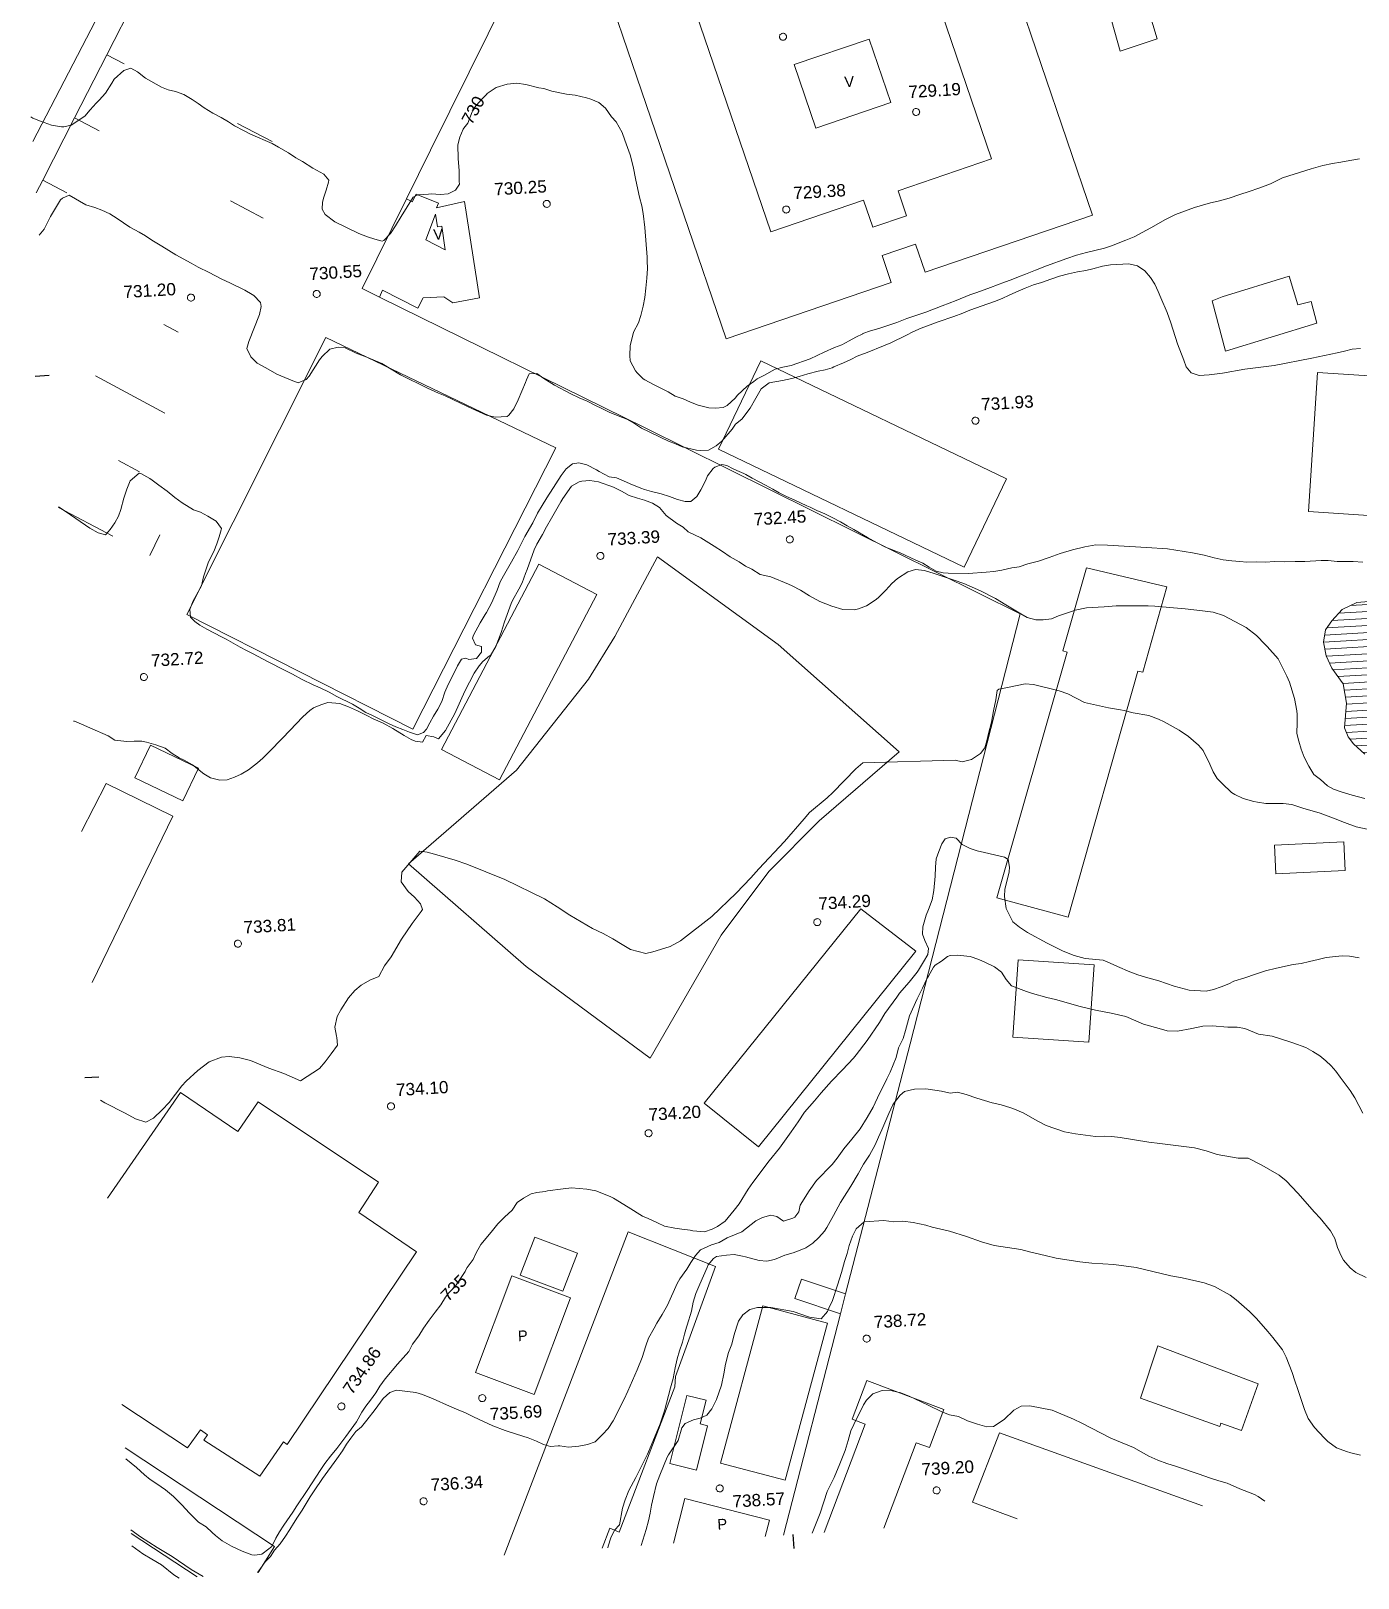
# Model space of a CAD drawing. Header units: metres. Extents: x 329311 to 330425, y 7396637 to 7397287.
# Drawn here: x 329336.3 to 329525.1, y 7396637.4 to 7396857.4 of the extents above; entities that cross this region are included whole.
import ezdxf
from ezdxf.enums import TextEntityAlignment as Align

# ---------------------------------------------------------------- set-up
doc = ezdxf.new("R2010")
doc.units = ezdxf.units.M
doc.layers.get('0').update_dxf_attribs({"lineweight": 18})
for name, color, linetype, lineweight in [('100_SIST_VIARIO_MEIO_FIO', 8, 'Continuous', 18), ('206_MURO_E_MURO_ARRIMO', 9, 'Continuous', 18), ('216_EDIF_NOTAVEL', 9, 'Continuous', 18), ('218_EDIF_NOTAVEL_TOP', 7, 'Continuous', 18), ('220_PISCINA_TOP', 4, 'Continuous', 18), ('332_LAGO_AFINS_PERENE', 5, 'Continuous', 18), ('600_CURVA_MESTRA', 9, 'Continuous', 18), ('602_CURVA_MESTRA_TOP', 9, 'Continuous', 18), ('604_CURVA_INTERM', 9, 'Continuous', 18), ('606_PTO_COTADO', 9, 'Continuous', 18), ('624_SEGM_CURVA_MESTRA', 14, 'Continuous', 18)]:
    doc.layers.add(name, color=color, linetype=linetype, lineweight=lineweight)
doc.layers.add('910_COORD_UTM_COR_ALEGRE', color=7, linetype='Continuous')
doc.styles.get("Standard").update_dxf_attribs({"font": 'arial.ttf'})
doc.styles.add('Style-Arial', font='arial.ttf', dxfattribs={"height": 2})

# ---------------------------------------------------------------- blocks, each defined once
blk = doc.blocks.new('SP09')
at = {"color": 0, "linetype": 'Continuous'}
blk.add_lwpolyline([(-0.03, -0.51), (-0.14, -0.49), (-0.24, -0.46), (-0.31, -0.42), (-0.35, -0.39), (-0.42, -0.31), (-0.47, -0.24), (-0.51, -0.15), (-0.52, -0.09), (-0.52, 0.03), (-0.51, 0.11), (-0.48, 0.2), (-0.44, 0.27), (-0.4, 0.33), (-0.32, 0.39), (-0.23, 0.44), (-0.15, 0.48), (-0.1, 0.48), (-0.03, 0.48), (0.08, 0.48), (0.19, 0.44), (0.27, 0.4), (0.35, 0.32), (0.41, 0.23), (0.46, 0.11), (0.48, 0.03), (0.48, -0.03), (0.47, -0.08), (0.44, -0.21), (0.38, -0.3), (0.31, -0.38), (0.23, -0.44), (0.1, -0.49), (0.02, -0.51)], close=True, dxfattribs=at)

msp = doc.modelspace()

# ---------------------------------------------------------------- hatches: boundary and pattern name
at = {"layer": '332_LAGO_AFINS_PERENE'}
h = msp.add_hatch(dxfattribs=at)
h.set_pattern_fill('LINE', color=256, scale=8, angle=3.37786, style=0)
h.set_pattern_definition([(3.37785566, (436414.5209, -6582.2946), (-0.0589205578, 0.99826267478), [])])
h.paths.add_polyline_path([(329556.692, 7396761.053), (329556.676, 7396764.02), (329556.517, 7396766.1), (329556.317, 7396767.852), (329555.368, 7396771.065), (329554.055, 7396772.827), (329553.004, 7396773.675), (329551.27, 7396774.368), (329542.997, 7396774.986), (329533.722, 7396775.681), (329527.758, 7396776.338), (329524.897, 7396776.124), (329522.813, 7396775.122), (329521.338, 7396773.505), (329520.438, 7396772.245), (329520.148, 7396770.464), (329520.56, 7396768.523), (329521.339, 7396766.758), (329522.986, 7396764.564), (329523.466, 7396761.777), (329523.169, 7396758.302), (329523.688, 7396756.988), (329524.451, 7396756.001), (329526.039, 7396754.534), (329528.052, 7396752.854), (329529.223, 7396751.955), (329530.781, 7396750.928), (329532.135, 7396750.194), (329532.343, 7396750.103), (329534.773, 7396749.086), (329536.885, 7396748.325), (329540.139, 7396747.344), (329541.974, 7396746.797), (329544.435, 7396746.653), (329547.424, 7396747.247), (329549.388, 7396747.932), (329552.467, 7396748.869), (329554.647, 7396750.541), (329555.851, 7396753.243), (329556.517, 7396756.149), (329556.567, 7396758.547)])

# ---------------------------------------------------------------- linework, layer by layer
at = {"layer": '100_SIST_VIARIO_MEIO_FIO'}
msp.add_lwpolyline([(329456.673, 7396908.16), (329459.592, 7396912.841), (329459.343, 7396913.507), (329456.062, 7396915.466), (329452.436, 7396913.487), (329450.255, 7396912.96), (329448.013, 7396913.023), (329445.197, 7396914.013), (329442.899, 7396915.917), (329441.403, 7396918.499), (329440.692, 7396920.941), (329428.683, 7396926.693), (329412.76, 7396893.167), (329409.607, 7396894.834), (329425.673, 7396928.118), (329393.858, 7396943.752), (329391.374, 7396943.975), (329389.486, 7396942.814), (329377.3, 7396920.116), (329336.541, 7396841.678)], dxfattribs=at)
at = {"layer": '206_MURO_E_MURO_ARRIMO'}
for p, q in [((329347.072, 7396854.009), (329351.59, 7396862.86)), ((329342.49, 7396845.035), (329347.072, 7396854.009)), ((329337.98, 7396836.2), (329342.49, 7396845.035)), ((329337.057, 7396834.392), (329337.98, 7396836.2))]:
    msp.add_line(p, q, dxfattribs=at)
for points in [[(329393.148, 7396840.422), (329417.804, 7396890.199)], [(329349.565, 7396852.703), (329347.072, 7396854.009)], [(329345.99, 7396843.176), (329342.49, 7396845.035)], [(329370.634, 7396841.659), (329365.699, 7396844.246)], [(329389.723, 7396833.507), (329393.148, 7396840.422)], [(329337.98, 7396836.2), (329341.381, 7396834.381)], [(329369.323, 7396830.783), (329364.705, 7396833.236)], [(329452.195, 7396677.774), (329461.38, 7396713.339), (329477.012, 7396774.526), (329423.663, 7396800.939), (329385.881, 7396819.556)], [(329357.216, 7396814.58), (329355.218, 7396815.674)], [(329345.471, 7396808.333), (329355.331, 7396803.037)], [(329351.743, 7396794.717), (329348.743, 7396796.324)], [(329340.222, 7396789.638), (329347.928, 7396785.571)], [(329353.195, 7396782.792), (329354.646, 7396785.728)], [(329443.33, 7396643.452), (329451.466, 7396674.953)]]:
    msp.add_lwpolyline(points, dxfattribs=at)
at = {"layer": '216_EDIF_NOTAVEL'}
for points in [[(329469.061, 7396884.799), (329417.116, 7396866.557), (329435.188, 7396813.59), (329458.686, 7396821.608), (329457.367, 7396825.467), (329462.129, 7396827.091), (329463.498, 7396823.074), (329487.311, 7396831.201)], [(329462.229, 7396870.712), (329430.894, 7396860.037), (329441.53, 7396828.85), (329454.747, 7396833.357), (329456.068, 7396829.478), (329460.86, 7396831.113), (329459.648, 7396834.678), (329472.963, 7396839.22)], [(329495.253, 7396860.341), (329490.053, 7396858.765), (329491.244, 7396854.546), (329496.494, 7396856.273)], [(329455.52, 7396856.242), (329444.866, 7396852.608), (329447.954, 7396843.564), (329458.608, 7396847.208)], [(329389.723, 7396833.507), (329383.415, 7396820.772), (329385.881, 7396819.556), (329386.295, 7396820.511), (329391.323, 7396817.983), (329392.088, 7396819.45), (329395.046, 7396819.575), (329396.316, 7396818.748), (329400.093, 7396819.432), (329397.972, 7396833.131), (329393.967, 7396832.253), (329394.26, 7396832.892), (329391.099, 7396834.168), (329390.51, 7396833.111)], [(329393.861, 7396831.336), (329394.127, 7396829.528), (329394.752, 7396829.645), (329395.202, 7396826.256), (329392.472, 7396827.707)], [(329515.286, 7396822.504), (329505.774, 7396819.573), (329504.329, 7396819.004), (329506.238, 7396811.882), (329519.215, 7396815.832), (329518.431, 7396818.899), (329516.537, 7396818.456)], [(329378.225, 7396813.824), (329410.978, 7396798.116), (329390.61, 7396758.107), (329358.482, 7396774.432)], [(329440.148, 7396810.507), (329475.068, 7396793.715), (329469.038, 7396781.158), (329434.118, 7396797.94)], [(329532.778, 7396810.507), (329541.702, 7396809.915), (329541.534, 7396807.373), (329557.682, 7396806.301), (329556.367, 7396786.496), (329518.016, 7396789.041), (329519.331, 7396808.847), (329532.609, 7396807.966)], [(329425.436, 7396782.621), (329442.572, 7396770.119), (329459.819, 7396754.899), (329448.418, 7396745.08), (329441.281, 7396737.847), (329434.492, 7396728.801), (329424.396, 7396711.306), (329406.737, 7396724.348), (329389.987, 7396738.957), (329405.368, 7396752.286), (329415.594, 7396765.221), (329419.374, 7396771.264)], [(329408.527, 7396781.583), (329416.787, 7396777.252), (329402.947, 7396750.881), (329394.687, 7396755.212)], [(329486.471, 7396781.047), (329497.874, 7396778.35), (329494.447, 7396766.201), (329493.758, 7396766.36), (329483.868, 7396731.348), (329473.684, 7396734.099), (329483.693, 7396769.073), (329483.098, 7396769.225)], [(329353.31, 7396755.815), (329360.145, 7396752.532), (329357.923, 7396747.913), (329351.088, 7396751.196)], [(329513.214, 7396741.619), (329513.406, 7396737.539), (329523.251, 7396738.002), (329523.059, 7396742.083)], [(329454.377, 7396732.53), (329462.166, 7396726.508), (329439.794, 7396698.722), (329432.066, 7396704.917)], [(329476.743, 7396725.303), (329487.523, 7396724.573), (329486.778, 7396713.566), (329475.998, 7396714.295)], [(329407.956, 7396685.873), (329405.9, 7396680.473), (329411.977, 7396678.167), (329414.032, 7396683.577)], [(329452.195, 7396677.774), (329451.466, 7396674.953), (329444.975, 7396677.129), (329445.894, 7396679.888)], [(329440.407, 7396676.108), (329434.405, 7396653.736), (329443.596, 7396651.273), (329449.599, 7396673.646)], [(329496.607, 7396670.384), (329494.125, 7396662.978), (329505.418, 7396658.935), (329505.582, 7396659.393), (329508.513, 7396658.344), (329510.899, 7396665.01)], [(329429.59, 7396663.349), (329432.356, 7396662.661), (329431.513, 7396659.295), (329432.54, 7396659.035), (329430.959, 7396652.721), (329427.167, 7396653.669)]]:
    msp.add_lwpolyline(points, close=True, dxfattribs=at)
for points in [[(329343.482, 7396743.537), (329347.02, 7396750.365), (329356.501, 7396745.706), (329345.001, 7396722.055)], [(329347.168, 7396691.416), (329357.557, 7396706.43)], [(329357.557, 7396706.43), (329365.739, 7396700.872), (329368.643, 7396705.12), (329385.756, 7396693.699), (329382.955, 7396689.386), (329391.152, 7396683.75), (329372.732, 7396656.377), (329372.231, 7396656.728), (329368.862, 7396651.851), (329360.895, 7396657), (329361.391, 7396657.761), (329360.399, 7396658.454), (329358.547, 7396655.89), (329349.245, 7396662.052)], [(329403.621, 7396640.644), (329421.236, 7396686.607), (329433.677, 7396681.682), (329428.009, 7396666.05), (329427.895, 7396664.581), (329419.97, 7396643.898), (329418.644, 7396644.461), (329417.575, 7396641.631)], [(329449.139, 7396643.863), (329454.964, 7396659.277), (329453.11, 7396659.969), (329455.19, 7396665.471)], [(329455.19, 7396665.471), (329466.142, 7396661.339), (329464.098, 7396655.919), (329462.244, 7396656.621), (329457.645, 7396644.464)], [(329476.605, 7396645.805), (329470.256, 7396648.181), (329474.08, 7396658.005)], [(329474.08, 7396658.005), (329502.958, 7396647.668)], [(329368.631, 7396638.17), (329370.935, 7396641.856), (329349.681, 7396655.887)], [(329350.541, 7396643.724), (329359.95, 7396637.556)]]:
    msp.add_lwpolyline(points, dxfattribs=at)
at = {"layer": '220_PISCINA_TOP'}
msp.add_lwpolyline([(329413.055, 7396677.219), (329407.866, 7396663.459), (329399.526, 7396666.603), (329404.715, 7396680.363)], close=True, dxfattribs=at)
for points in [[(329427.692, 7396642.346), (329429.333, 7396648.698), (329441.367, 7396645.592)], [(329441.367, 7396645.592), (329440.767, 7396643.271)]]:
    msp.add_lwpolyline(points, dxfattribs=at)
at = {"layer": '332_LAGO_AFINS_PERENE'}
msp.add_lwpolyline([(329527.758, 7396776.338), (329524.897, 7396776.124), (329522.813, 7396775.122), (329521.338, 7396773.505), (329520.438, 7396772.245), (329520.148, 7396770.464), (329520.56, 7396768.523), (329521.339, 7396766.758), (329522.986, 7396764.564), (329523.466, 7396761.777), (329523.169, 7396758.302), (329523.688, 7396756.988), (329524.451, 7396756.001), (329526.039, 7396754.534)], dxfattribs=at)
msp.add_lwpolyline([(329527.758, 7396776.338), (329524.897, 7396776.124), (329522.813, 7396775.122), (329521.338, 7396773.505), (329520.438, 7396772.245), (329520.148, 7396770.464), (329520.56, 7396768.523), (329521.339, 7396766.758), (329522.986, 7396764.564), (329523.466, 7396761.777), (329523.169, 7396758.302), (329523.688, 7396756.988), (329524.451, 7396756.001), (329526.039, 7396754.534)], dxfattribs=at)
at = {"layer": '600_CURVA_MESTRA'}
for points, elevation in [([(329336.294, 7396845.168), (329336.585, 7396845.015), (329337.674, 7396844.558), (329339.23, 7396843.989), (329340.627, 7396843.751), (329340.957, 7396843.75), (329342.014, 7396844.013), (329343.982, 7396845.291), (329344.741, 7396846.177), (329345.577, 7396847.108), (329346.003, 7396847.534), (329346.904, 7396848.569), (329347.823, 7396849.965), (329348.149, 7396850.546), (329349.488, 7396851.797), (329350.483, 7396852.086), (329351.435, 7396851.571), (329352.587, 7396850.707), (329354.867, 7396849.419), (329355.811, 7396849.044), (329356.838, 7396848.794), (329358.025, 7396848.364), (329359.22, 7396847.633), (329360.085, 7396847.063), (329360.922, 7396846.461), (329362.179, 7396845.704), (329363.366, 7396845.103), (329364.387, 7396844.452), (329365.27, 7396843.913), (329366.511, 7396843.245), (329367.534, 7396842.724), (329370.599, 7396841.372), (329371.51, 7396840.875), (329372.951, 7396840.049), (329373.993, 7396839.359), (329374.927, 7396838.813), (329376.403, 7396837.908), (329377.938, 7396837.027), (329378.67, 7396836.159), (329378.647, 7396835.877), (329378.312, 7396834.755), (329377.98, 7396833.764), (329377.791, 7396833.052), (329377.701, 7396832.035), (329378.136, 7396831.289), (329379.528, 7396830.269), (329382.962, 7396828.609), (329384.174, 7396828.109), (329385.196, 7396827.769), (329386.272, 7396827.522), (329386.518, 7396827.596), (329387.452, 7396828.573), (329388.179, 7396829.668), (329388.942, 7396830.995), (329390.661, 7396833.781), (329391.334, 7396834.081), (329392.83, 7396834.2), (329393.23, 7396834.213), (329394.556, 7396834.151), (329395.633, 7396834.225), (329396.694, 7396834.748), (329397.274, 7396835.614), (329397.231, 7396836.002), (329397.212, 7396837.514), (329397.049, 7396839.267), (329397.015, 7396841.199), (329397.332, 7396842.279), (329397.764, 7396843.437), (329397.872, 7396843.569)], 730), ([(329401.112, 7396848.383), (329401.213, 7396848.489), (329402.463, 7396849.364), (329404.047, 7396849.848), (329405.413, 7396849.969), (329406.686, 7396849.783), (329408.566, 7396849.333), (329409.253, 7396849.234), (329410.378, 7396848.839), (329412.488, 7396848.393), (329413.708, 7396848.264), (329415.332, 7396847.899), (329415.955, 7396847.696), (329417.104, 7396847.233), (329418.015, 7396846.405), (329418.869, 7396845.163), (329419.532, 7396844.451), (329420.422, 7396842.961), (329420.785, 7396841.89), (329421.178, 7396840.842), (329421.522, 7396839.76), (329421.988, 7396838.145), (329422.344, 7396836.182), (329422.888, 7396833.76), (329423.221, 7396832.538), (329423.396, 7396831.436), (329423.635, 7396829.427), (329423.952, 7396825.238), (329423.953, 7396824.707), (329423.986, 7396823.637), (329423.919, 7396822.231), (329423.791, 7396820.841), (329423.619, 7396819.508), (329423.401, 7396818.273), (329423.059, 7396816.941), (329422.71, 7396815.899), (329422.018, 7396814.555), (329421.522, 7396812.603), (329421.483, 7396811.238), (329421.559, 7396810.461), (329422.283, 7396809.042), (329422.521, 7396808.755), (329423.412, 7396807.916), (329423.641, 7396807.769), (329424.933, 7396807.084), (329426.947, 7396806.071), (329427.954, 7396805.469), (329429.059, 7396805.074), (329430.108, 7396804.615), (329431.214, 7396804.199), (329432.752, 7396803.779), (329433.655, 7396803.752), (329434.771, 7396803.858), (329435.355, 7396804.143), (329436.486, 7396805.172), (329436.813, 7396805.582), (329438.199, 7396806.866), (329439.14, 7396807.562), (329439.618, 7396807.941), (329440.563, 7396808.407), (329442.183, 7396809.294), (329443.248, 7396809.578), (329444.465, 7396809.84), (329447.134, 7396810.779), (329449.142, 7396811.719), (329450.617, 7396812.367), (329451.635, 7396812.767), (329452.682, 7396813.35), (329453.664, 7396813.869), (329454.619, 7396814.306), (329454.627, 7396814.356), (329455.748, 7396814.765), (329456.919, 7396815.089), (329458.174, 7396815.499), (329459.477, 7396815.95), (329460.911, 7396816.503), (329463.613, 7396817.416), (329465.943, 7396818.288), (329467.913, 7396819.063), (329469.859, 7396819.858), (329470.848, 7396820.187), (329472.796, 7396820.923), (329474.81, 7396821.651), (329475.746, 7396822.015), (329476.79, 7396822.445), (329477.757, 7396822.803), (329479.207, 7396823.394), (329480.763, 7396823.978), (329483.666, 7396825.017), (329485.053, 7396825.53), (329486.45, 7396825.905), (329488.995, 7396826.522), (329490.007, 7396826.831), (329492.035, 7396827.636), (329493.24, 7396828.131), (329495.592, 7396829.404), (329497.681, 7396830.588), (329499.127, 7396831.311), (329501.822, 7396832.294), (329504.088, 7396832.937), (329505.202, 7396833.18), (329506.775, 7396833.608), (329508.256, 7396834.127), (329509.586, 7396834.549), (329510.985, 7396835.028), (329512.613, 7396835.674), (329514.342, 7396836.516), (329518.394, 7396837.79), (329520.083, 7396838.282), (329521.451, 7396838.544), (329522.642, 7396838.72), (329523.904, 7396838.976), (329525.272, 7396839.204)], 730), ([(329525.24, 7396725.583), (329523.863, 7396725.832), (329522.848, 7396725.882), (329520.558, 7396725.637), (329519.403, 7396725.358), (329518.199, 7396725.047), (329516.983, 7396724.775), (329515.87, 7396724.619), (329513.476, 7396724.107), (329511.937, 7396723.716), (329510.51, 7396723.271), (329508.969, 7396722.739), (329507.404, 7396722.266), (329506.714, 7396721.905), (329505.609, 7396721.449), (329504.541, 7396721.055), (329503.491, 7396720.853), (329501.07, 7396720.971), (329498.941, 7396721.566), (329496.763, 7396722.319), (329495.185, 7396722.737), (329493.758, 7396723.154), (329492.611, 7396723.577), (329490.864, 7396724.325), (329489.803, 7396724.823), (329488.827, 7396725.237), (329486.248, 7396725.475), (329484.679, 7396725.924), (329483.16, 7396726.545), (329480.84, 7396727.66), (329478.086, 7396729.181), (329476.938, 7396729.954), (329475.972, 7396730.709), (329475.048, 7396732.618), (329474.768, 7396734.314), (329474.836, 7396735.36), (329475.192, 7396736.633), (329475.453, 7396737.811), (329475.503, 7396738.495), (329475.299, 7396739.565), (329474.78, 7396739.874), (329471.956, 7396740.539), (329470.909, 7396740.788), (329469.888, 7396741.128), (329468.772, 7396741.694), (329467.927, 7396742.605), (329467.107, 7396742.757), (329466.371, 7396742.494), (329465.883, 7396741.774), (329465.444, 7396740.726), (329465.056, 7396739.661), (329464.985, 7396738.485), (329464.95, 7396737.211), (329464.76, 7396735.166), (329464.498, 7396733.838), (329463.969, 7396732.445), (329463.646, 7396731.644), (329463.173, 7396729.973), (329463.134, 7396728.939), (329463.448, 7396728.036), (329463.966, 7396726.895), (329463.865, 7396726.057), (329463.285, 7396725.031), (329462.566, 7396723.807), (329462.372, 7396723.525), (329461.212, 7396722.124), (329459.862, 7396720.562), (329459.465, 7396719.988), (329457.75, 7396717.642), (329457.022, 7396716.407), (329455.241, 7396713.828), (329453.708, 7396711.794), (329453.287, 7396711.288), (329451.751, 7396709.645), (329450.174, 7396708.019), (329448.688, 7396706.389), (329447.745, 7396705.221), (329446.337, 7396703.616), (329445.455, 7396702.261), (329444.448, 7396700.819), (329442.762, 7396698.496), (329441.306, 7396696.697), (329439.004, 7396693.606), (329438.318, 7396692.664), (329437.027, 7396690.604), (329436.339, 7396689.702), (329435.038, 7396688.153), (329433.953, 7396687.368), (329433.202, 7396687.013), (329432.093, 7396686.627), (329430.472, 7396686.772), (329430.098, 7396686.83), (329428.908, 7396686.97), (329427.896, 7396687.13), (329426.437, 7396687.415), (329425.446, 7396687.907), (329424.107, 7396688.53), (329423.308, 7396688.833), (329421.269, 7396690.115), (329419.179, 7396691.404), (329418.685, 7396691.626), (329416.675, 7396692.428), (329415.356, 7396692.701), (329413.213, 7396692.865), (329412.018, 7396692.745), (329409.762, 7396692.431), (329409.425, 7396692.371), (329408.243, 7396692.211), (329407.442, 7396692.034), (329406.356, 7396691.419), (329405.463, 7396690.765), (329404.754, 7396689.711), (329403.663, 7396688.685), (329402.715, 7396687.768), (329401.941, 7396686.801), (329401.032, 7396685.735), (329400.276, 7396684.789), (329399.614, 7396683.618), (329399.218, 7396682.693), (329398.334, 7396681.539), (329398.162, 7396681.212)], 735)]:
    msp.add_lwpolyline(points, dxfattribs=dict(at, elevation=elevation))
at = {"layer": '600_CURVA_MESTRA', "elevation": 735, "flags": 128}
msp.add_lwpolyline([(329394.596, 7396676.208), (329393.822, 7396675.172), (329392.946, 7396674.048), (329392.142, 7396672.919), (329391.474, 7396671.838), (329390.582, 7396670.653), (329390.044, 7396669.59), (329388.447, 7396667.792), (329386.708, 7396665.696), (329385.928, 7396664.649), (329385.352, 7396663.723), (329384.611, 7396662.688), (329383.952, 7396661.807), (329383.371, 7396660.952), (329382.631, 7396659.585), (329381.871, 7396658.539), (329381.1, 7396657.522), (329379.829, 7396655.804), (329378.913, 7396654.688), (329378.121, 7396653.67), (329377.55, 7396652.834), (329375.604, 7396649.825), (329374.119, 7396647.653), (329373.541, 7396646.758), (329372.269, 7396644.879), (329371.672, 7396643.963), (329371.126, 7396643.029), (329370.545, 7396641.843), (329369.338, 7396640.91), (329369.135, 7396640.788), (329368.131, 7396640.648), (329367.728, 7396640.695), (329366.326, 7396641.193), (329364.831, 7396641.906), (329363.504, 7396642.669), (329362.538, 7396643.424), (329362.053, 7396643.836), (329361.203, 7396644.657), (329360.141, 7396645.336), (329358.874, 7396646.603), (329357.752, 7396647.789), (329356.56, 7396648.981), (329355.454, 7396649.907), (329354.22, 7396650.776), (329353.241, 7396651.41), (329352.441, 7396652.064), (329351.298, 7396653.098), (329349.79, 7396654.346)], dxfattribs=at)
at = {"layer": '604_CURVA_INTERM', "flags": 128}
for points, elevation in [([(329337.483, 7396828.356), (329338.188, 7396829.222), (329339.075, 7396831.007), (329339.766, 7396832.19), (329340.507, 7396833.386), (329340.763, 7396833.631), (329341.721, 7396834.028), (329344.115, 7396832.677), (329345.379, 7396832.301), (329346.384, 7396831.919), (329347.538, 7396831.376), (329348.579, 7396830.706), (329350.374, 7396829.48), (329351.707, 7396828.797), (329352.58, 7396828.258), (329353.498, 7396827.641), (329354.911, 7396826.793), (329356.927, 7396825.549), (329359.09, 7396824.375), (329360.097, 7396823.783), (329361.654, 7396823.024), (329363.37, 7396822.133), (329364.668, 7396821.528), (329366.71, 7396820.537), (329367.759, 7396819.908), (329367.996, 7396819.782), (329368.947, 7396818.786), (329369.06, 7396818.232), (329368.818, 7396817.055), (329367.301, 7396813.229), (329367, 7396812.22), (329367.571, 7396811.031), (329368.475, 7396810.143), (329369.695, 7396809.494), (329371.292, 7396808.576), (329373.571, 7396807.649), (329374.318, 7396807.372), (329375.435, 7396807.809), (329375.867, 7396808.285), (329377.363, 7396810.617), (329377.705, 7396811.089), (329378.826, 7396812.126), (329379.99, 7396812.435), (329381.017, 7396812.346), (329382.554, 7396811.595), (329384.062, 7396810.993), (329386.219, 7396810.088), (329387.558, 7396809.306), (329388.889, 7396808.473), (329392.725, 7396806.616), (329394.25, 7396805.894), (329395.205, 7396805.5), (329396.327, 7396804.985), (329397.483, 7396804.422), (329399.028, 7396803.702), (329401.116, 7396802.773), (329402.325, 7396802.484), (329404.053, 7396802.576), (329404.302, 7396802.761), (329405.001, 7396803.644), (329405.607, 7396804.922), (329406.643, 7396807.407), (329406.771, 7396807.775), (329407.192, 7396808.622), (329408.279, 7396808.706), (329409.273, 7396807.983), (329410.794, 7396807.001), (329413.109, 7396805.785), (329414.283, 7396805.244), (329415.424, 7396804.76), (329416.602, 7396804.148), (329417.53, 7396803.702), (329418.532, 7396803.19), (329419.825, 7396802.666), (329421.086, 7396802.179), (329422.145, 7396801.55), (329423.175, 7396800.9), (329424.228, 7396800.371), (329425.897, 7396799.588), (329426.971, 7396799.04), (329428.005, 7396798.661), (329428.96, 7396798.266), (329430.971, 7396797.794), (329431.486, 7396797.734), (329432.695, 7396797.785), (329433.772, 7396798.38), (329434.594, 7396799.039), (329436.054, 7396800.779), (329436.523, 7396801.487), (329437.443, 7396802.203), (329438.595, 7396803.733), (329439.401, 7396805.183), (329440.195, 7396806.492), (329441.307, 7396807.339), (329443.219, 7396807.693), (329444.535, 7396807.971), (329445.591, 7396808.243), (329446.791, 7396808.625), (329448.27, 7396809.013), (329449.291, 7396809.193), (329450.287, 7396809.472), (329450.496, 7396809.62), (329451.897, 7396810.194), (329452.944, 7396810.671), (329453.849, 7396811.145), (329455.237, 7396811.653), (329457.594, 7396812.61), (329458.639, 7396813.058), (329460.847, 7396814.136), (329461.768, 7396814.607), (329462.917, 7396815.119), (329465.37, 7396816.038), (329467.588, 7396816.799), (329468.871, 7396817.27), (329469.874, 7396817.69), (329472.406, 7396818.573), (329473.381, 7396818.935), (329474.444, 7396819.356), (329475.478, 7396819.825), (329476.402, 7396820.27), (329477.731, 7396820.832), (329478.92, 7396821.296), (329480.076, 7396821.644), (329481.361, 7396822.092), (329482.637, 7396822.51), (329483.875, 7396822.857), (329485.163, 7396823.158), (329486.356, 7396823.343), (329487.349, 7396823.559), (329488.724, 7396823.948), (329489.891, 7396824.138), (329492.486, 7396824.258), (329493.721, 7396823.976), (329494.737, 7396823.306), (329495.571, 7396822.322), (329496.158, 7396821.376), (329496.633, 7396820.351), (329497.013, 7396819.422), (329497.911, 7396817.368), (329498.43, 7396815.91), (329499.398, 7396812.909), (329500.285, 7396810.576), (329500.655, 7396809.647), (329501.342, 7396808.788), (329502.474, 7396808.399), (329503.922, 7396808.49), (329505.801, 7396808.729), (329508.976, 7396809.277), (329513.14, 7396809.839), (329518.497, 7396810.883), (329522.121, 7396811.64), (329523.173, 7396811.866), (329524.25, 7396812.122), (329525.432, 7396812.234)], 731), ([(329340.216, 7396789.724), (329341.313, 7396789.016), (329344.657, 7396786.669), (329345.857, 7396786.028), (329346.896, 7396785.729), (329347.562, 7396786.5), (329348.237, 7396787.451), (329348.764, 7396788.374), (329349.068, 7396789.333), (329349.523, 7396790.943), (329349.918, 7396792.229), (329350.42, 7396793.41), (329351.686, 7396794.527), (329351.942, 7396794.442), (329353.224, 7396793.766), (329353.558, 7396793.535), (329354.502, 7396792.82), (329355.664, 7396791.967), (329356.759, 7396791.06), (329357.805, 7396790.31), (329359.437, 7396789.314), (329360.429, 7396788.962), (329361.453, 7396788.412), (329362.658, 7396787.691), (329363.411, 7396786.634), (329363.363, 7396786.431), (329363.062, 7396785.431), (329362.738, 7396784.47), (329362.292, 7396783.372), (329361.577, 7396781.898), (329361.215, 7396780.914), (329360.823, 7396779.749), (329360.547, 7396778.481), (329359.306, 7396776.254), (329358.883, 7396775.107), (329358.986, 7396774.041), (329359.624, 7396773.418), (329360.335, 7396772.899), (329361.3, 7396772.345), (329363.409, 7396771.237), (329364.069, 7396770.915), (329366.07, 7396769.771), (329366.959, 7396769.303), (329367.908, 7396768.838), (329369.928, 7396767.715), (329372.457, 7396766.442), (329373.509, 7396765.933), (329374.897, 7396765.153), (329376.454, 7396764.404), (329377.429, 7396764), (329378.699, 7396763.374), (329379.818, 7396762.729), (329382.046, 7396761.648), (329383, 7396761.094), (329383.948, 7396760.488), (329384.885, 7396760.053), (329387.137, 7396758.904), (329388.207, 7396758.416), (329389.221, 7396758.045), (329390.155, 7396757.669), (329391.269, 7396757.284), (329392.162, 7396757.607), (329392.554, 7396758.091), (329393.04, 7396759.022), (329393.567, 7396759.934), (329394.188, 7396760.953), (329394.735, 7396762.047), (329395.178, 7396763.355), (329395.644, 7396764.464), (329396.329, 7396765.747), (329396.969, 7396767.127), (329397.526, 7396768.052), (329398.149, 7396768.189), (329398.58, 7396768.004), (329399.672, 7396768.168), (329400.402, 7396769.043), (329400.394, 7396769.854), (329399.539, 7396770.084), (329399.131, 7396771.061), (329399.257, 7396771.48), (329400.186, 7396773.207), (329400.918, 7396774.392), (329401.12, 7396774.695), (329401.859, 7396776.101), (329402.607, 7396777.848), (329403.066, 7396779.067), (329403.508, 7396779.895), (329404.673, 7396781.877), (329405.569, 7396783.512), (329406.068, 7396784.554), (329406.572, 7396785.525), (329407.709, 7396787.465), (329408.38, 7396788.837), (329409.143, 7396790.164), (329409.931, 7396791.403), (329410.218, 7396791.801), (329411.712, 7396794.163), (329412.417, 7396795.106), (329413.327, 7396795.821), (329414.229, 7396795.974), (329415.378, 7396795.691), (329416.742, 7396794.991), (329417.136, 7396794.763), (329418.573, 7396794.007), (329419.594, 7396793.847), (329420.57, 7396793.433), (329421.559, 7396792.971), (329423.037, 7396792.367), (329423.559, 7396792.177), (329424.568, 7396791.896), (329425.94, 7396791.557), (329427.134, 7396791.186), (329428.271, 7396790.763), (329429.36, 7396790.466), (329430.191, 7396790.475), (329431.04, 7396791.206), (329431.597, 7396792.121), (329432.242, 7396793.411), (329432.559, 7396794.141), (329433.35, 7396795.169), (329433.599, 7396795.364), (329434.598, 7396795.754), (329435.278, 7396795.604), (329436.206, 7396795.148), (329436.693, 7396794.876), (329437.71, 7396794.455), (329437.978, 7396794.321), (329438.912, 7396793.775), (329440.794, 7396792.784), (329441.817, 7396792.243), (329442.731, 7396791.696), (329443.774, 7396791.167), (329444.956, 7396790.655), (329446.665, 7396789.875), (329447.137, 7396789.692), (329448.106, 7396789.219), (329449.217, 7396788.723), (329450.28, 7396788.205), (329451.48, 7396787.564), (329452.414, 7396787.009), (329453.377, 7396786.474), (329455.296, 7396785.365), (329456.663, 7396784.605), (329457.861, 7396783.994), (329459.944, 7396783.166), (329462.199, 7396782.127), (329463.185, 7396781.704), (329464.059, 7396781.155), (329465.055, 7396780.572), (329466.05, 7396780.346), (329466.762, 7396780.287), (329469.661, 7396780.255), (329472.18, 7396780.445), (329473.263, 7396780.546), (329474.41, 7396780.72), (329475.822, 7396781.044), (329476.874, 7396781.187), (329478.092, 7396781.597), (329479.648, 7396782.008), (329481.143, 7396782.497), (329482.716, 7396783.075), (329484.466, 7396783.612), (329486.239, 7396784.034), (329487.793, 7396784.322), (329489.425, 7396784.291), (329495.008, 7396783.941), (329497.982, 7396783.748), (329501.553, 7396783.202), (329503.207, 7396782.836), (329504.599, 7396782.454), (329505.907, 7396782.203), (329507.127, 7396782.019), (329508.273, 7396781.924), (329509.285, 7396781.861), (329510.641, 7396781.896), (329511.887, 7396781.83), (329513.257, 7396781.923), (329514.663, 7396781.911), (329516.144, 7396781.963), (329517.505, 7396781.931), (329519.836, 7396782.066), (329520.836, 7396782.067), (329522.109, 7396781.967), (329524.412, 7396781.961), (329525.762, 7396781.868)], 732), ([(329526.056, 7396748.25), (329524.265, 7396748.716), (329522.826, 7396749.162), (329521.599, 7396749.59), (329520.741, 7396750.04), (329519.745, 7396750.963), (329518.803, 7396751.639), (329518.07, 7396752.858), (329517.416, 7396754.101), (329516.986, 7396755.278), (329516.669, 7396756.401), (329516.395, 7396757.487), (329516.423, 7396759.041), (329516.416, 7396760.173), (329516.364, 7396760.721), (329516.041, 7396762.455), (329515.312, 7396764.796), (329514.971, 7396765.647), (329513.734, 7396768.109), (329512.177, 7396769.88), (329511.882, 7396770.123), (329510.644, 7396771.422), (329509.184, 7396772.558), (329505.928, 7396774.259), (329504.458, 7396774.724), (329502.963, 7396774.936), (329500.483, 7396775.2), (329498.812, 7396775.342), (329496.182, 7396775.598), (329495.238, 7396775.652), (329490.671, 7396775.623), (329488.954, 7396775.522), (329486.441, 7396775.333), (329484.866, 7396775.03), (329484.18, 7396774.779), (329482.461, 7396774.207), (329481.463, 7396773.797), (329480.309, 7396773.659), (329479.267, 7396773.668), (329478.026, 7396773.975), (329477.135, 7396774.483), (329476.426, 7396774.952), (329474.964, 7396775.788), (329473.52, 7396776.664), (329471.382, 7396777.76), (329469.026, 7396778.803), (329467.625, 7396779.301), (329464.775, 7396780.225), (329463.418, 7396780.646), (329462.117, 7396780.789), (329461.025, 7396780.455), (329459.576, 7396779.548), (329458.768, 7396778.819), (329457.932, 7396777.868), (329456.919, 7396776.866), (329456.517, 7396776.552), (329455.15, 7396775.62), (329454.012, 7396775.202), (329453.439, 7396775.078), (329451.775, 7396775.1), (329450.233, 7396775.59), (329448.541, 7396776.262), (329447.071, 7396777.056), (329445.781, 7396777.862), (329444.593, 7396778.473), (329444.058, 7396778.712), (329441.533, 7396779.745), (329440.021, 7396780.076), (329438.832, 7396780.868), (329437.965, 7396781.297), (329437.068, 7396781.905), (329435.745, 7396782.589), (329434.698, 7396783.358), (329433.49, 7396784.149), (329431.569, 7396785.297), (329429.773, 7396786.183), (329429.083, 7396786.844), (329428.148, 7396787.419), (329426.684, 7396788.465), (329425.734, 7396789.611), (329424.736, 7396790.233), (329423.59, 7396790.647), (329422.599, 7396790.969), (329421.416, 7396791.33), (329420.299, 7396791.925), (329419.163, 7396792.499), (329417.023, 7396793.274), (329415.78, 7396793.461), (329414.664, 7396793.365), (329414.299, 7396793.264), (329413.213, 7396792.659), (329411.974, 7396790.903), (329411.671, 7396790.444), (329410.335, 7396788.131), (329409.647, 7396786.878), (329409.082, 7396785.763), (329408.259, 7396784.432), (329407.888, 7396783.599), (329406.9, 7396780.806), (329406.662, 7396780.261), (329406.19, 7396778.921), (329405.713, 7396778.011), (329404.806, 7396776.405), (329404.592, 7396775.952), (329403.683, 7396773.364), (329403.212, 7396771.843), (329402.429, 7396769.834), (329401.671, 7396768.597), (329401.505, 7396768.517), (329400.571, 7396767.71), (329400.054, 7396767.129), (329399.345, 7396766.075), (329398.043, 7396763.524), (329396.588, 7396760.343), (329395.27, 7396757.891), (329394.288, 7396756.711), (329393.61, 7396757.002), (329392.507, 7396757.187), (329391.99, 7396756.275), (329390.972, 7396756.375), (329390.407, 7396756.622), (329389.381, 7396757.203), (329387.799, 7396758.211), (329386.392, 7396758.96), (329385.002, 7396759.589), (329384.085, 7396760.026), (329382.741, 7396760.728), (329381.447, 7396761.282), (329380.236, 7396761.762), (329378.546, 7396761.883), (329377.512, 7396761.581), (329376.497, 7396761.131), (329375.957, 7396760.778), (329374.968, 7396759.878), (329373.131, 7396757.907), (329372.094, 7396756.814), (329370.184, 7396754.878), (329369.276, 7396753.973), (329368.513, 7396753.317), (329367.23, 7396752.319), (329366.195, 7396751.687), (329365.258, 7396751.271), (329364.21, 7396750.879), (329363.151, 7396750.826), (329361.838, 7396751.179), (329360.873, 7396751.744), (329359.273, 7396753.052), (329358.083, 7396753.703), (329357.381, 7396754.042), (329356.364, 7396754.653), (329355.368, 7396755.396), (329354.047, 7396755.879), (329352.722, 7396756.271), (329352.054, 7396756.392), (329350.973, 7396756.378), (329349.934, 7396756.327), (329348.238, 7396756.548), (329347.271, 7396757.142), (329344.66, 7396758.28), (329343.466, 7396758.82), (329342.49, 7396759.224), (329342.372, 7396759.237)], 733), ([(329526.375, 7396743.861), (329524.831, 7396744.211), (329523.162, 7396744.824), (329521.602, 7396745.463), (329519.718, 7396746.153), (329517.251, 7396746.879), (329515.679, 7396747.377), (329514.418, 7396747.533), (329511.953, 7396747.548), (329510.762, 7396747.698), (329510.255, 7396747.798), (329508.745, 7396748.26), (329507.58, 7396748.813), (329507.072, 7396749.113), (329505.735, 7396750.377), (329505.052, 7396751.088), (329504.485, 7396752.046), (329504.02, 7396753.12), (329503.075, 7396755.048), (329502.377, 7396755.838), (329500.943, 7396757.056), (329499.627, 7396757.97), (329497.485, 7396759.136), (329496.722, 7396759.501), (329495.339, 7396760.021), (329493.11, 7396760.44), (329491.82, 7396760.745), (329491.293, 7396760.844), (329489.604, 7396761.115), (329486.192, 7396761.895), (329483.806, 7396763.127), (329482.55, 7396763.533), (329478.93, 7396764.432), (329477.752, 7396764.532), (329475.197, 7396764.041), (329473.981, 7396763.769), (329473.761, 7396763.586), (329473.559, 7396762.251), (329473.221, 7396760.689), (329472.963, 7396759.111), (329472.499, 7396757.481), (329472.258, 7396756.465), (329471.986, 7396755.467), (329471.365, 7396754.619), (329470.093, 7396753.772), (329468.791, 7396753.435), (329467.763, 7396753.705), (329454.625, 7396753.29), (329453.642, 7396752.461), (329450.375, 7396749.093), (329449.578, 7396748.324), (329447.046, 7396746.261), (329446.288, 7396745.355), (329443.492, 7396742.145), (329439.835, 7396738.243), (329438.699, 7396736.954), (329436.634, 7396734.778), (329433.153, 7396731.467), (329428.69, 7396727.988), (329427.226, 7396727.17), (329425.877, 7396726.78), (329424.775, 7396726.435), (329423.758, 7396726.184), (329421.61, 7396726.759), (329420.396, 7396727.479), (329419.066, 7396728.292), (329417.699, 7396729.042), (329416.195, 7396729.755), (329412.936, 7396731.666), (329411.143, 7396732.853), (329409.344, 7396733.969), (329403.704, 7396736.701), (329398.315, 7396738.887), (329396.627, 7396739.489), (329393.703, 7396740.318), (329392.655, 7396740.597), (329391.624, 7396740.756), (329389.056, 7396737.76), (329388.945, 7396736.411), (329389.939, 7396735.017), (329390.868, 7396734.21), (329391.696, 7396733.248), (329391.982, 7396732.473), (329391.79, 7396732.171), (329390.548, 7396730.465), (329389.026, 7396728.242), (329387.531, 7396725.739), (329386.586, 7396724.441), (329385.764, 7396722.93), (329384.483, 7396722.404), (329383.254, 7396721.67), (329382.365, 7396720.936), (329381.485, 7396719.893), (329380.403, 7396718.196), (329379.88, 7396717.224), (329379.527, 7396715.74), (329379.762, 7396714.462), (329379.815, 7396714.245), (329379.919, 7396713.159), (329379.021, 7396711.914), (329378.136, 7396710.78), (329377.35, 7396709.852), (329374.66, 7396708.07), (329372.284, 7396709.122), (329370.135, 7396709.897), (329367.545, 7396710.996), (329366.012, 7396711.346), (329364.488, 7396711.547), (329363.391, 7396711.462), (329361.638, 7396710.778), (329360.047, 7396709.562), (329358.392, 7396708.062), (329357.771, 7396707.384), (329355.948, 7396705.012), (329354.977, 7396703.983), (329353.726, 7396702.767), (329352.658, 7396702.194), (329351.176, 7396702.697), (329349.718, 7396703.472), (329346.824, 7396704.975), (329346.184, 7396705.332)], 734), ([(329525.772, 7396703.506), (329524.622, 7396705.662), (329523.96, 7396706.695), (329522.565, 7396708.616), (329521.905, 7396709.448), (329521.249, 7396710.211), (329520.524, 7396710.949), (329519.632, 7396711.628), (329518.653, 7396712.262), (329517.659, 7396712.814), (329515.785, 7396713.505), (329513.906, 7396714.115), (329512.866, 7396714.424), (329510.945, 7396714.712), (329508.975, 7396715.507), (329507.912, 7396715.705), (329506.558, 7396715.725), (329504.324, 7396715.894), (329503.013, 7396715.876), (329501.42, 7396715.542), (329499.389, 7396715.162), (329497.934, 7396715.206), (329497.12, 7396715.418), (329494.564, 7396716.129), (329492.054, 7396717.233), (329489.971, 7396717.731), (329487.743, 7396718.15), (329485.549, 7396718.652), (329482.045, 7396719.637), (329480.815, 7396719.945), (329478.767, 7396720.526), (329477.94, 7396720.797), (329475.779, 7396721.592), (329475.005, 7396722.478), (329474.363, 7396723.521), (329473.386, 7396724.285), (329472.077, 7396724.909), (329471.129, 7396725.354), (329469.884, 7396725.751), (329469.438, 7396725.835), (329468.11, 7396725.937), (329467.07, 7396725.896), (329466.677, 7396725.773), (329465.844, 7396725.122), (329464.947, 7396724.538), (329464.694, 7396724.243), (329463.957, 7396722.967), (329463.774, 7396722.676), (329463.107, 7396721.254), (329462.365, 7396719.738), (329461.275, 7396717.33), (329460.708, 7396715.233), (329460.354, 7396714.09), (329459.7, 7396712.789), (329459.361, 7396711.397), (329458.503, 7396709.302), (329458.056, 7396708.394), (329457.353, 7396706.89), (329457.027, 7396706.3), (329456.09, 7396704.362), (329455.277, 7396702.861), (329454.269, 7396701.269), (329453.063, 7396699.815), (329451.952, 7396698.427), (329450.979, 7396697.108), (329450.252, 7396696.173), (329448.061, 7396693.92), (329447.026, 7396692.447), (329445.725, 7396690.387), (329445.52, 7396689.453), (329444.944, 7396688.688), (329444.682, 7396688.542), (329443.345, 7396688.122), (329442.383, 7396688.807), (329441.531, 7396688.987), (329440.379, 7396688.649), (329439.424, 7396688.182), (329437.404, 7396686.61), (329435.339, 7396685.777), (329434.196, 7396685.108), (329433.086, 7396684.742), (329431.554, 7396684.051), (329430.84, 7396683.257), (329430.188, 7396682.247), (329429.594, 7396681.28), (329428.622, 7396679.921), (329428.241, 7396679.247), (329426.859, 7396676.19), (329426.087, 7396674.842), (329425.348, 7396673.617), (329424.968, 7396672.923), (329424.131, 7396671.491), (329423.764, 7396670.408), (329423.233, 7396668.724), (329422.515, 7396666.968), (329421.23, 7396663.957), (329420.678, 7396662.793), (329419.135, 7396659.737), (329418.407, 7396658.662), (329417.618, 7396657.774), (329416.556, 7396656.759), (329415.458, 7396656.354), (329414.218, 7396656.141), (329412.785, 7396655.996), (329411.533, 7396656.162), (329411.311, 7396656.179), (329410.205, 7396656.084), (329409.227, 7396656.357), (329408.238, 7396656.819), (329407.028, 7396657.299), (329405.393, 7396657.844), (329403.77, 7396658.359), (329401.996, 7396659.046), (329399.236, 7396660.315), (329398.123, 7396660.851), (329396.837, 7396661.416), (329395.843, 7396661.808), (329393.526, 7396662.863), (329392.007, 7396663.495), (329391.05, 7396663.749), (329388.315, 7396664.088), (329387.362, 7396663.772), (329386.411, 7396662.914), (329385.252, 7396661.343), (329384.068, 7396659.841), (329383.303, 7396658.894), (329382.5, 7396658.235), (329381.785, 7396657.272), (329381.196, 7396656.405), (329380.629, 7396655.48), (329379.815, 7396654.33), (329377.767, 7396651.535), (329376.577, 7396649.792), (329376.017, 7396648.937), (329374.858, 7396647.006), (329374.235, 7396646.027), (329373.646, 7396645.141), (329373.117, 7396644.268), (329372.501, 7396643.32), (329371.734, 7396642.233), (329370.967, 7396641.317), (329370.357, 7396640.449), (329369.631, 7396639.685), (329368.975, 7396638.745), (329368.518, 7396638.162)], 736), ([(329526.261, 7396680.114), (329524.756, 7396680.827), (329523.987, 7396681.472), (329522.999, 7396682.586), (329522.663, 7396683.187), (329522.172, 7396684.39), (329521.776, 7396685.659), (329521.15, 7396686.764), (329519.681, 7396688.571), (329518.899, 7396689.426), (329516.507, 7396692.11), (329514.852, 7396693.846), (329513.861, 7396694.679), (329511.383, 7396696.105), (329509.432, 7396697.082), (329508.048, 7396697.11), (329505.062, 7396697.625), (329503.481, 7396698.113), (329501.821, 7396698.566), (329496.886, 7396699.186), (329495.333, 7396699.365), (329491.246, 7396700.035), (329490.046, 7396700.175), (329489.052, 7396700.206), (329487.752, 7396700.17), (329484.905, 7396700.553), (329483.326, 7396700.82), (329480.709, 7396701.718), (329479.54, 7396702.33), (329477.466, 7396703.54), (329475.976, 7396704.173), (329474.67, 7396704.567), (329474.121, 7396704.715), (329473.014, 7396704.97), (329470.861, 7396705.634), (329469.327, 7396706.155), (329468.105, 7396706.493), (329467.042, 7396706.35), (329465.843, 7396706.63), (329463.59, 7396706.958), (329461.991, 7396706.894), (329460.567, 7396706.589), (329459.927, 7396706.061), (329459.101, 7396704.95), (329458.917, 7396704.659), (329458.339, 7396703.422), (329457.352, 7396701.14), (329456.844, 7396700.069), (329456.387, 7396698.99), (329455.602, 7396697.521), (329454.756, 7396696.239), (329453.976, 7396694.861), (329452.948, 7396693.107), (329451.453, 7396690.775), (329450.48, 7396688.914), (329449.528, 7396687.235), (329449.178, 7396686.714), (329448.369, 7396685.824), (329447.505, 7396685.012), (329446.524, 7396684.323), (329445.497, 7396683.902), (329444.751, 7396683.637), (329443.53, 7396683.285), (329442.073, 7396682.678), (329440.976, 7396682.433), (329439.897, 7396682.55), (329437.924, 7396683.054), (329437.497, 7396683.159), (329436.313, 7396683.37), (329435.264, 7396683.308), (329433.843, 7396683.124), (329433.389, 7396682.837), (329432.653, 7396681.902), (329432.493, 7396681.552), (329431.993, 7396680.35), (329431.452, 7396679.166), (329430.889, 7396677.841), (329430.482, 7396676.594), (329430.257, 7396675.309), (329429.662, 7396673.341), (329429.557, 7396673.074), (329429.286, 7396672.066), (329429.004, 7396670.918), (329428.565, 7396669.69), (329428.221, 7396668.557), (329427.936, 7396667.278), (329427.635, 7396665.768), (329427.284, 7396664.405), (329426.415, 7396661.148), (329425.813, 7396659.299), (329424.522, 7396656.218), (329423.982, 7396655.014), (329422.963, 7396652.92), (329422.345, 7396651.692), (329421.373, 7396649.821), (329420.81, 7396648.506), (329420.428, 7396647.331), (329420.039, 7396644.924), (329419.291, 7396644.199), (329418.766, 7396643.086), (329418.405, 7396641.893), (329418.356, 7396641.686)], 737), ([(329525.418, 7396654.84), (329524.077, 7396655.162), (329523.435, 7396655.354), (329521.999, 7396655.911), (329520.805, 7396656.792), (329520.264, 7396657.301), (329518.906, 7396658.763), (329517.988, 7396660.052), (329517.471, 7396661.343), (329517.007, 7396662.759), (329516.503, 7396664.171), (329516.108, 7396665.43), (329515.709, 7396666.599), (329515.273, 7396667.695), (329514.868, 7396668.793), (329514.316, 7396669.822), (329512.95, 7396671.585), (329512.249, 7396672.435), (329510.617, 7396674.282), (329509.635, 7396675.306), (329507.764, 7396676.959), (329506.915, 7396677.6), (329504.688, 7396678.841), (329503.205, 7396679.354), (329500.079, 7396680.051), (329498.457, 7396680.376), (329493.531, 7396681.518), (329490.339, 7396681.971), (329487.193, 7396682.146), (329485.529, 7396682.338), (329482.16, 7396682.89), (329480.587, 7396683.238), (329478.341, 7396683.787), (329477.109, 7396684.115), (329473.339, 7396684.684), (329471.507, 7396685.187), (329469.389, 7396685.933), (329466.958, 7396686.731), (329464.521, 7396687.289), (329463.584, 7396687.544), (329461.818, 7396687.931), (329460.344, 7396688.134), (329459.058, 7396688.018), (329457.603, 7396688.233), (329454.809, 7396688.048), (329453.695, 7396687.06), (329453.158, 7396685.987), (329452.714, 7396684.678), (329452.401, 7396683.538), (329452.047, 7396682.395), (329451.599, 7396680.826), (329451.053, 7396679.051), (329450.302, 7396676.833), (329449.804, 7396675.762), (329449.593, 7396675.268), (329448.712, 7396674.235), (329447.044, 7396674.497), (329444.744, 7396675.283), (329441.565, 7396675.846), (329439.652, 7396675.833), (329438.576, 7396675.57), (329437.558, 7396674.828), (329436.971, 7396673.912), (329436.732, 7396673.207), (329436.304, 7396671.799), (329435.991, 7396670.649), (329435.521, 7396669.449), (329435.108, 7396667.802), (329434.858, 7396666.425), (329434.533, 7396664.813), (329433.802, 7396662.766), (329433.179, 7396661.447), (329432.43, 7396660.561), (329431.476, 7396660.094), (329430.567, 7396659.88), (329429.345, 7396659.368), (329428.901, 7396658.74), (329428.385, 7396656.957), (329427.012, 7396654.922), (329426.783, 7396654.568), (329425.752, 7396652.003), (329425.303, 7396650.785), (329424.858, 7396648.995), (329424.593, 7396647.717), (329424.387, 7396646.623), (329424.152, 7396645.508), (329423.803, 7396644.295), (329423.095, 7396642.021)], 738), ([(329511.838, 7396648.296), (329510.878, 7396648.993), (329510.34, 7396649.272), (329508.269, 7396650.082), (329506.481, 7396650.848), (329505.297, 7396651.219), (329503.951, 7396651.61), (329502.487, 7396652.155), (329499.246, 7396653.256), (329497.899, 7396653.677), (329496.599, 7396654.151), (329495.313, 7396654.726), (329494.227, 7396655.303), (329493.147, 7396655.941), (329489.933, 7396657.274), (329485.781, 7396659.403), (329484.594, 7396659.984), (329481.555, 7396661.237), (329478.402, 7396661.872), (329477.164, 7396661.799), (329476.105, 7396661.256), (329474.741, 7396659.923), (329473.236, 7396658.933), (329472.268, 7396658.886), (329470.943, 7396659.258), (329469.523, 7396659.735), (329468.264, 7396660.352), (329466.948, 7396660.595), (329465.881, 7396661.023), (329463.931, 7396661.97), (329462.82, 7396662.475), (329461.303, 7396663.217), (329460.023, 7396663.693), (329458.812, 7396664.012), (329457.396, 7396664.069), (329456.063, 7396663.569), (329455.174, 7396662.685), (329454.744, 7396661.999), (329453.346, 7396659.211), (329452.918, 7396658.305), (329452.568, 7396656.942), (329452.12, 7396655.533), (329451.373, 7396653.595), (329450.565, 7396651.674), (329449.582, 7396649.663), (329448.569, 7396646.618), (329447.416, 7396643.741)], 739), ([(329360.795, 7396637.616), (329360.238, 7396637.928), (329359.077, 7396638.581), (329356.403, 7396640.437), (329354.253, 7396641.742), (329351.889, 7396643.256), (329350.504, 7396644.252)], 736), ([(329357.368, 7396637.374), (329356.626, 7396637.856), (329354.88, 7396639.255), (329353.47, 7396640.073), (329352.212, 7396640.841), (329350.665, 7396641.969)], 737)]:
    msp.add_lwpolyline(points, dxfattribs=dict(at, elevation=elevation))
at = {"layer": '624_SEGM_CURVA_MESTRA'}
for points, elevation in [([(329397.872, 7396843.569), (329398.455, 7396844.289), (329399.071, 7396845.908), (329399.369, 7396846.456), (329400.411, 7396847.65), (329401.112, 7396848.383)], 730), ([(329398.162, 7396681.212), (329398.046, 7396680.991), (329397.487, 7396680.116), (329396.64, 7396678.844), (329395.761, 7396677.951), (329395.268, 7396677.311), (329394.62, 7396676.241), (329394.596, 7396676.208)], 735)]:
    msp.add_lwpolyline(points, dxfattribs=dict(at, elevation=elevation))
at = {"layer": '910_COORD_UTM_COR_ALEGRE', "color": 253, "flags": 128}
for points in [[(329336.896, 7396808.309), (329338.893, 7396808.427)], [(329343.952, 7396708.552), (329345.948, 7396708.669)], [(329444.861, 7396641.555), (329444.743, 7396643.552)]]:
    msp.add_lwpolyline(points, dxfattribs=at)

# ---------------------------------------------------------------- block references
at = {"layer": '606_PTO_COTADO', "rotation": 3.377855659799661}
for p in [(329443.309, 7396856.583, 729.19), (329462.244, 7396845.883, 729.19), (329409.691, 7396832.821, 730.25), (329443.757, 7396832.017, 729.38), (329359.088, 7396819.486, 731.2), (329376.969, 7396820.001, 730.55), (329470.683, 7396801.98, 731.93), (329444.273, 7396785.096, 732.45), (329417.334, 7396782.754, 733.39), (329352.386, 7396765.528, 732.72), (329448.186, 7396730.672, 734.29), (329365.754, 7396727.599, 733.81), (329387.544, 7396704.483, 734.1), (329424.183, 7396700.655, 734.2), (329455.208, 7396671.442, 738.72), (329400.512, 7396662.975, 735.69), (329380.487, 7396661.793, 734.86), (329434.307, 7396650.134, 738.57), (329465.158, 7396649.851, 739.2), (329392.172, 7396648.308, 736.34)]:
    msp.add_blockref('SP09', p, dxfattribs=at)

# ---------------------------------------------------------------- texts
at = {"layer": '218_EDIF_NOTAVEL_TOP', "style": 'Style-Arial'}
for p in [(329452.047, 7396849.404), (329393.575, 7396827.692)]:
    msp.add_text('V', height=1.5, rotation=3.37786, dxfattribs=at).set_placement(p)
at = {"layer": '220_PISCINA_TOP'}
for p in [(329405.615, 7396671.05), (329433.989, 7396644.257)]:
    msp.add_text('P', height=1.5, rotation=3.37786, dxfattribs=at).set_placement(p)
at = {"layer": '602_CURVA_MESTRA_TOP', "style": 'Style-Arial'}
for s, rotation, p in [('730', 61.46975, (329399.196, 7396846.137)), ('735', 45.46702, (329396.445, 7396678.646))]:
    msp.add_text(s, height=1.75, rotation=rotation, dxfattribs=at).set_placement(p, align=Align.MIDDLE_CENTER)
at = {"layer": '606_PTO_COTADO', "style": 'Style-Arial'}
for s, rotation, p in [('729.19', 3.37786, (329464.851, 7396848.942, 729.19)), ('730.25', 3.37786, (329405.939, 7396835.105, 730.25)), ('729.38', 3.37786, (329448.477, 7396834.562, 729.38)), ('730.55', 3.37786, (329379.637, 7396823.063, 730.55)), ('731.20', 3.37786, (329353.184, 7396820.492, 731.2)), ('731.93', 3.37786, (329475.197, 7396804.513, 731.93)), ('732.45', 3.37786, (329442.85, 7396788.165, 732.45)), ('733.39', 3.37786, (329422.053, 7396785.299, 733.39)), ('732.72', 3.37786, (329357.106, 7396768.073, 732.72)), ('734.29', 3.37786, (329452.045, 7396733.5, 734.29)), ('733.81', 3.37786, (329370.268, 7396730.132, 733.81)), ('734.10', 3.37786, (329391.955, 7396707.01, 734.1)), ('734.20', 3.37786, (329427.882, 7396703.499, 734.2)), ('738.72', 3.37786, (329459.928, 7396673.988, 738.72)), ('734.86', 55.40627, (329383.386, 7396666.904, 734.86)), ('735.69', 3.37786, (329405.304, 7396660.902, 735.69)), ('739.20', 3.37786, (329466.714, 7396653.039, 739.2)), ('736.34', 3.37786, (329396.891, 7396650.853, 736.34)), ('738.57', 3.37786, (329439.826, 7396648.483, 738.57))]:
    msp.add_text(s, height=1.75, rotation=rotation, dxfattribs=at).set_placement(p, align=Align.MIDDLE_CENTER)

doc.saveas('drawing.dxf')
